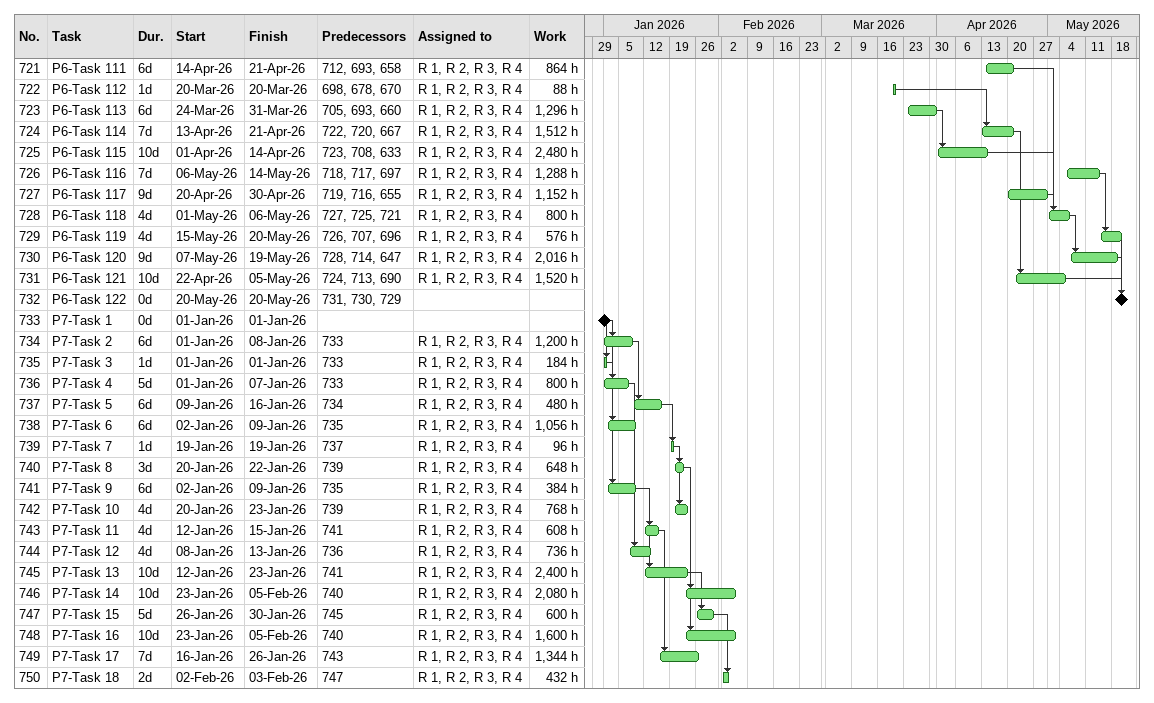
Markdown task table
| ID | Task | Duration | Start | Finish | Predecessors | Resources | Work (h) |
|---|---|---|---|---|---|---|---|
| 721 | P6-Task 111 | 6d | 2026-04-14 | 2026-04-21 | 712, 693, 658 | R 1, R 2, R 3, R 4 | 864 |
| 722 | P6-Task 112 | 1d | 2026-03-20 | 2026-03-20 | 698, 678, 670 | R 1, R 2, R 3, R 4 | 88 |
| 723 | P6-Task 113 | 6d | 2026-03-24 | 2026-03-31 | 705, 693, 660 | R 1, R 2, R 3, R 4 | 1296 |
| 724 | P6-Task 114 | 7d | 2026-04-13 | 2026-04-21 | 722, 720, 667 | R 1, R 2, R 3, R 4 | 1512 |
| 725 | P6-Task 115 | 10d | 2026-04-01 | 2026-04-14 | 723, 708, 633 | R 1, R 2, R 3, R 4 | 2480 |
| 726 | P6-Task 116 | 7d | 2026-05-06 | 2026-05-14 | 718, 717, 697 | R 1, R 2, R 3, R 4 | 1288 |
| 727 | P6-Task 117 | 9d | 2026-04-20 | 2026-04-30 | 719, 716, 655 | R 1, R 2, R 3, R 4 | 1152 |
| 728 | P6-Task 118 | 4d | 2026-05-01 | 2026-05-06 | 727, 725, 721 | R 1, R 2, R 3, R 4 | 800 |
| 729 | P6-Task 119 | 4d | 2026-05-15 | 2026-05-20 | 726, 707, 696 | R 1, R 2, R 3, R 4 | 576 |
| 730 | P6-Task 120 | 9d | 2026-05-07 | 2026-05-19 | 728, 714, 647 | R 1, R 2, R 3, R 4 | 2016 |
| 731 | P6-Task 121 | 10d | 2026-04-22 | 2026-05-05 | 724, 713, 690 | R 1, R 2, R 3, R 4 | 1520 |
| 732 | P6-Task 122 | 0d | 2026-05-20 | 2026-05-20 | 731, 730, 729 |  |  |
| 733 | P7-Task 1 | 0d | 2026-01-01 | 2026-01-01 |  |  |  |
| 734 | P7-Task 2 | 6d | 2026-01-01 | 2026-01-08 | 733 | R 1, R 2, R 3, R 4 | 1200 |
| 735 | P7-Task 3 | 1d | 2026-01-01 | 2026-01-01 | 733 | R 1, R 2, R 3, R 4 | 184 |
| 736 | P7-Task 4 | 5d | 2026-01-01 | 2026-01-07 | 733 | R 1, R 2, R 3, R 4 | 800 |
| 737 | P7-Task 5 | 6d | 2026-01-09 | 2026-01-16 | 734 | R 1, R 2, R 3, R 4 | 480 |
| 738 | P7-Task 6 | 6d | 2026-01-02 | 2026-01-09 | 735 | R 1, R 2, R 3, R 4 | 1056 |
| 739 | P7-Task 7 | 1d | 2026-01-19 | 2026-01-19 | 737 | R 1, R 2, R 3, R 4 | 96 |
| 740 | P7-Task 8 | 3d | 2026-01-20 | 2026-01-22 | 739 | R 1, R 2, R 3, R 4 | 648 |
| 741 | P7-Task 9 | 6d | 2026-01-02 | 2026-01-09 | 735 | R 1, R 2, R 3, R 4 | 384 |
| 742 | P7-Task 10 | 4d | 2026-01-20 | 2026-01-23 | 739 | R 1, R 2, R 3, R 4 | 768 |
| 743 | P7-Task 11 | 4d | 2026-01-12 | 2026-01-15 | 741 | R 1, R 2, R 3, R 4 | 608 |
| 744 | P7-Task 12 | 4d | 2026-01-08 | 2026-01-13 | 736 | R 1, R 2, R 3, R 4 | 736 |
| 745 | P7-Task 13 | 10d | 2026-01-12 | 2026-01-23 | 741 | R 1, R 2, R 3, R 4 | 2400 |
| 746 | P7-Task 14 | 10d | 2026-01-23 | 2026-02-05 | 740 | R 1, R 2, R 3, R 4 | 2080 |
| 747 | P7-Task 15 | 5d | 2026-01-26 | 2026-01-30 | 745 | R 1, R 2, R 3, R 4 | 600 |
| 748 | P7-Task 16 | 10d | 2026-01-23 | 2026-02-05 | 740 | R 1, R 2, R 3, R 4 | 1600 |
| 749 | P7-Task 17 | 7d | 2026-01-16 | 2026-01-26 | 743 | R 1, R 2, R 3, R 4 | 1344 |
| 750 | P7-Task 18 | 2d | 2026-02-02 | 2026-02-03 | 747 | R 1, R 2, R 3, R 4 | 432 |
